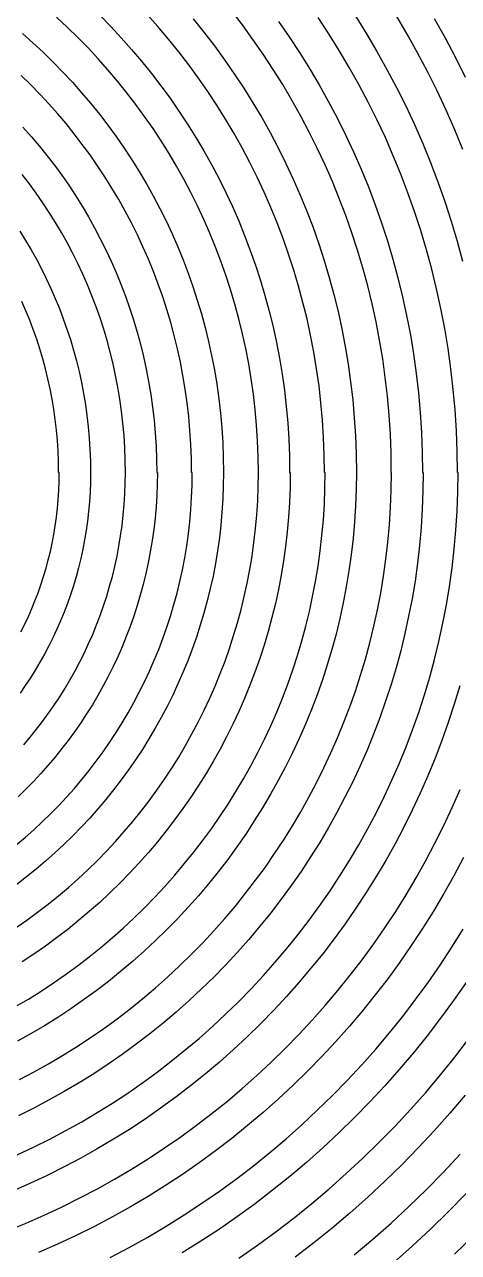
# Model space of a CAD drawing. Extents: x 0 to 82.9, y 0 to 81.
# Drawn here: x 51.45 to 63.88, y 18.15 to 53.34 of the extents above; entities that cross this region are included whole.
import ezdxf

# ---------------------------------------------------------------- set-up
doc = ezdxf.new("R2010")
doc.units = 0
doc.layers.get('0').update_dxf_attribs({"linetype": 'CONTINUOUS'})

msp = doc.modelspace()

# ---------------------------------------------------------------- linework, layer by layer
at = {"color": 0}
for p, q in [((52.6701, 53.2694), (52.36, 53.5573)), ((53.6056, 53.6056), (53.9171, 53.2874)), ((55.2718, 53.2818), (54.9603, 53.6332)), ((56.279, 53.5051), (56.5877, 53.122)), ((57.6887, 53.3301), (57.3747, 53.7393)), ((60.168, 53.0765), (59.8579, 53.5464)), ((60.9367, 53.57), (61.2468, 53.0737)), ((62.4127, 53.0669), (62.1026, 53.5919)), ((63.1885, 53.5107), (63.4986, 52.9594)), ((52.9731, 52.9731), (52.6701, 53.2694)), ((53.9171, 53.2874), (54.2202, 52.9608)), ((55.5748, 52.9237), (55.2718, 53.2818)), ((57.9935, 52.9124), (57.6887, 53.3301)), ((58.7223, 53.4307), (59.0296, 52.9883)), ((51.3884, 53.0835), (51.6876, 52.8175)), ((51.6876, 52.8175), (51.9811, 52.5459)), ((53.2694, 52.6701), (52.9731, 52.9731)), ((54.2202, 52.9608), (54.5151, 52.6288)), ((55.8684, 52.5582), (55.5748, 52.9237)), ((56.5877, 53.122), (56.8882, 52.7322)), ((58.2884, 52.488), (57.9935, 52.9124)), ((59.0296, 52.9883), (59.3259, 52.5378)), ((60.4654, 52.5999), (60.168, 53.0765)), ((61.2468, 53.0737), (61.546, 52.5695)), ((62.7119, 52.5336), (62.4127, 53.0669)), ((63.4986, 52.9594), (63.7949, 52.3984)), ((51.9811, 52.5459), (52.2661, 52.2661)), ((53.5573, 52.36), (53.2694, 52.6701)), ((54.5151, 52.6288), (54.8033, 52.2884)), ((56.1552, 52.185), (55.8684, 52.5582)), ((56.8882, 52.7322), (57.1775, 52.3339)), ((58.572, 52.0566), (58.2884, 52.488)), ((59.3259, 52.5378), (59.6113, 52.0816)), ((60.7536, 52.1148), (60.4654, 52.5999)), ((61.546, 52.5695), (61.8324, 52.0566)), ((62.9969, 51.992), (62.7119, 52.5336)), ((52.2661, 52.2661), (52.5459, 51.9811)), ((53.8385, 52.0428), (53.5573, 52.36)), ((54.8033, 52.2884), (55.0831, 51.9409)), ((56.4321, 51.8061), (56.1552, 52.185)), ((57.1775, 52.3339), (57.4587, 51.9299)), ((61.0291, 51.6213), (60.7536, 52.1148)), ((63.7949, 52.3984), (64.0775, 51.8322)), ((51.6199, 51.6199), (51.35, 51.8844)), ((52.5459, 51.9811), (52.8189, 51.6876)), ((54.1129, 51.719), (53.8385, 52.0428)), ((55.0831, 51.9409), (55.3544, 51.5881)), ((56.7009, 51.4188), (56.4321, 51.8061)), ((57.4587, 51.9299), (57.7303, 51.5179)), ((58.8465, 51.6184), (58.572, 52.0566)), ((59.6113, 52.0816), (59.8868, 51.617)), ((61.8324, 52.0566), (62.1069, 51.5373)), ((63.27, 51.4435), (62.9969, 51.992)), ((51.8844, 51.35), (51.6199, 51.6199)), ((52.8189, 51.6876), (53.0835, 51.3884)), ((53.0835, 51.3884), (53.3411, 51.084)), ((54.3789, 51.3884), (54.1129, 51.719)), ((54.6379, 51.0522), (54.3789, 51.3884)), ((55.3544, 51.5881), (55.6175, 51.2272)), ((56.9599, 51.0261), (56.7009, 51.4188)), ((57.7303, 51.5179), (57.9921, 51.0992)), ((59.1111, 51.1722), (58.8465, 51.6184)), ((59.8868, 51.617), (60.15, 51.1457)), ((61.2923, 51.121), (61.0291, 51.6213)), ((62.1069, 51.5373), (62.3686, 51.011)), ((63.5303, 50.8882), (63.27, 51.4435)), ((52.1423, 51.0727), (51.8844, 51.35)), ((52.3931, 50.7919), (52.1423, 51.0727)), ((53.3411, 51.084), (53.5933, 50.7725)), ((54.8873, 50.709), (54.6379, 51.0522)), ((55.6175, 51.2272), (55.8726, 50.8607)), ((57.9921, 51.0992), (58.2429, 50.6748)), ((59.363, 50.7189), (59.1111, 51.1722)), ((60.15, 51.1457), (60.4023, 50.6663)), ((61.5446, 50.6155), (61.2923, 51.121)), ((52.6369, 50.5023), (52.3931, 50.7919)), ((53.5933, 50.7725), (53.8357, 50.4543)), ((55.1296, 50.3604), (54.8873, 50.709)), ((55.8726, 50.8607), (56.1178, 50.4871)), ((57.2093, 50.6264), (56.9599, 51.0261)), ((59.6057, 50.2599), (59.363, 50.7189)), ((62.3686, 51.011), (62.6181, 50.4762)), ((63.7769, 50.3245), (63.5303, 50.8882)), ((51.4022, 50.4017), (51.6364, 50.1371)), ((52.874, 50.2073), (52.6369, 50.5023)), ((53.8357, 50.4543), (54.0727, 50.1315)), ((55.3642, 50.0048), (55.1296, 50.3604)), ((56.1178, 50.4871), (56.3548, 50.1082)), ((57.4506, 50.2197), (57.2093, 50.6264)), ((58.2429, 50.6748), (58.4839, 50.2433)), ((60.4023, 50.6663), (60.6432, 50.1812)), ((61.7859, 50.1015), (61.5446, 50.6155)), ((62.6181, 50.4762), (62.8565, 49.936)), ((51.6364, 50.1371), (51.8654, 49.8669)), ((53.104, 49.9071), (52.874, 50.2073)), ((54.0727, 50.1315), (54.3017, 49.8023)), ((55.5886, 49.6439), (55.3642, 50.0048)), ((56.3548, 50.1082), (56.5838, 49.7223)), ((57.6806, 49.808), (57.4506, 50.2197)), ((58.4839, 50.2433), (58.7156, 49.8052)), ((59.8371, 49.7939), (59.6057, 50.2599)), ((60.6432, 50.1812), (60.8736, 49.6895)), ((62.013, 49.5804), (61.7859, 50.1015)), ((64.0098, 49.7554), (63.7769, 50.3245)), ((51.8654, 49.8669), (52.0869, 49.5914)), ((53.3273, 49.6023), (53.104, 49.9071)), ((54.3017, 49.8023), (54.5222, 49.4661)), ((55.8063, 49.2774), (55.5886, 49.6439)), ((56.5838, 49.7223), (56.8015, 49.331)), ((57.9025, 49.3889), (57.6806, 49.808)), ((58.7156, 49.8052), (58.9372, 49.3614)), ((60.059, 49.3226), (59.8371, 49.7939)), ((60.8736, 49.6895), (61.0926, 49.1917)), ((62.8565, 49.936), (63.0798, 49.3889)), ((52.0869, 49.5914), (52.3035, 49.3102)), ((52.3035, 49.3102), (52.5127, 49.0238)), ((53.5436, 49.2912), (53.3273, 49.6023)), ((53.7517, 48.974), (53.5436, 49.2912)), ((54.5222, 49.4661), (54.7342, 49.1257)), ((56.0144, 48.9052), (55.8063, 49.2774)), ((56.8015, 49.331), (57.0107, 48.9342)), ((58.1131, 48.9645), (57.9025, 49.3889)), ((58.9372, 49.3614), (59.1467, 48.9109)), ((60.2686, 48.8446), (60.059, 49.3226)), ((62.2293, 49.0541), (62.013, 49.5804)), ((63.0798, 49.3889), (63.2905, 48.835)), ((51.5867, 48.7758), (51.3842, 49.0389)), ((52.5127, 49.0238), (52.7142, 48.7331)), ((53.9531, 48.653), (53.7517, 48.974)), ((54.7342, 49.1257), (54.9395, 48.7796)), ((57.0107, 48.9342), (57.2121, 48.5316)), ((58.3145, 48.5345), (58.1131, 48.9645)), ((61.0926, 49.1917), (61.2994, 48.6876)), ((62.4321, 48.5207), (62.2293, 49.0541)), ((51.7825, 48.5069), (51.5867, 48.7758)), ((52.7142, 48.7331), (52.9096, 48.4367)), ((54.1472, 48.3249), (53.9531, 48.653)), ((54.9395, 48.7796), (55.1353, 48.4283)), ((56.2144, 48.5278), (56.0144, 48.9052)), ((59.1467, 48.9109), (59.3467, 48.4547)), ((60.4654, 48.3595), (60.2686, 48.8446)), ((61.2994, 48.6876), (61.4934, 48.1774)), ((63.2905, 48.835), (63.4891, 48.2741)), ((51.9726, 48.2328), (51.7825, 48.5069)), ((52.1561, 47.9545), (51.9726, 48.2328)), ((52.9096, 48.4367), (53.0987, 48.1348)), ((54.3334, 47.9929), (54.1472, 48.3249)), ((55.1353, 48.4283), (55.324, 48.073)), ((56.406, 48.1446), (56.2144, 48.5278)), ((57.2121, 48.5316), (57.4022, 48.1238)), ((58.5047, 48.0991), (58.3145, 48.5345)), ((59.3467, 48.4547), (59.5355, 47.9929)), ((60.6531, 47.8702), (60.4654, 48.3595)), ((62.6223, 47.982), (62.4321, 48.5207)), ((63.4891, 48.2741), (63.6722, 47.7075)), ((52.3339, 47.6705), (52.1561, 47.9545)), ((53.0987, 48.1348), (53.279, 47.8289)), ((54.5112, 47.6567), (54.3334, 47.9929)), ((55.324, 48.073), (55.5046, 47.7118)), ((56.5863, 47.7559), (56.406, 48.1446)), ((57.4022, 48.1238), (57.5839, 47.7104)), ((58.6853, 47.6582), (58.5047, 48.0991)), ((59.5355, 47.9929), (59.7133, 47.5259)), ((60.8281, 47.3742), (60.6531, 47.8702)), ((61.4934, 48.1774), (61.6754, 47.661)), ((62.8001, 47.4363), (62.6223, 47.982)), ((52.5032, 47.3837), (52.3339, 47.6705)), ((53.279, 47.8289), (53.4529, 47.5174)), ((53.4529, 47.5174), (53.6194, 47.202)), ((54.6806, 47.3149), (54.5112, 47.6567)), ((55.5046, 47.7118), (55.6754, 47.3452)), ((56.7588, 47.3632), (56.5863, 47.7559)), ((57.5839, 47.7104), (57.755, 47.293)), ((58.8546, 47.213), (58.6853, 47.6582)), ((59.7133, 47.5259), (59.8798, 47.0546)), ((61.6754, 47.661), (61.8451, 47.1399)), ((63.6722, 47.7075), (63.8433, 47.1357)), ((51.314, 47.4155), (51.478, 47.1537)), ((52.6673, 47.0916), (52.5032, 47.3837)), ((53.6194, 47.202), (53.7792, 46.8824)), ((54.8418, 46.9692), (54.6806, 47.3149)), ((55.6754, 47.3452), (55.838, 46.9731)), ((56.9225, 46.965), (56.7588, 47.3632)), ((57.755, 47.293), (57.9162, 46.8683)), ((59.0144, 46.761), (58.8546, 47.213)), ((60.9907, 46.8739), (60.8281, 47.3742)), ((62.9638, 46.8849), (62.8001, 47.4363)), ((51.478, 47.1537), (51.6364, 46.8863)), ((51.6364, 46.8863), (51.7881, 46.615)), ((52.8228, 46.7953), (52.6673, 47.0916)), ((53.7792, 46.8824), (53.9309, 46.5586)), ((54.9963, 46.6178), (54.8418, 46.9692)), ((55.838, 46.9731), (55.9911, 46.5984)), ((57.0756, 46.561), (56.9225, 46.965)), ((57.9162, 46.8683), (58.0679, 46.4414)), ((59.8798, 47.0546), (60.0357, 46.5762)), ((61.142, 46.367), (60.9907, 46.8739)), ((61.8451, 47.1399), (62.0021, 46.6122)), ((63.1141, 46.3296), (62.9638, 46.8849)), ((63.8433, 47.1357), (64.0002, 46.5571)), ((51.7881, 46.615), (51.9328, 46.3405)), ((52.9731, 46.4951), (52.8228, 46.7953)), ((53.1149, 46.1906), (52.9731, 46.4951)), ((53.9309, 46.5586), (54.0741, 46.2305)), ((55.1409, 46.2636), (54.9963, 46.6178)), ((55.9911, 46.5984), (56.1358, 46.2181)), ((57.2188, 46.1546), (57.0756, 46.561)), ((59.1633, 46.3049), (59.0144, 46.761)), ((60.0357, 46.5762), (60.1804, 46.0939)), ((62.0021, 46.6122), (62.1467, 46.0788)), ((51.9328, 46.3405), (52.0718, 46.0622)), ((53.25, 45.8819), (53.1149, 46.1906)), ((54.0741, 46.2305), (54.2107, 45.8971)), ((55.2771, 45.9038), (55.1409, 46.2636)), ((56.1358, 46.2181), (56.2723, 45.8336)), ((57.3525, 45.7426), (57.2188, 46.1546)), ((58.0679, 46.4414), (58.2083, 46.0086)), ((59.3012, 45.8445), (59.1633, 46.3049)), ((61.28, 45.8555), (61.142, 46.367)), ((63.252, 45.7673), (63.1141, 46.3296)), ((52.0718, 46.0622), (52.2041, 45.78)), ((52.2041, 45.78), (52.3296, 45.4932)), ((53.3785, 45.569), (53.25, 45.8819)), ((54.2107, 45.8971), (54.3387, 45.5605)), ((55.4069, 45.5415), (55.2771, 45.9038)), ((56.2723, 45.8336), (56.3989, 45.4448)), ((58.2083, 46.0086), (58.3378, 45.5704)), ((59.4265, 45.3789), (59.3012, 45.8445)), ((60.1804, 46.0939), (60.3127, 45.6061)), ((61.4066, 45.3401), (61.28, 45.8555)), ((62.1467, 46.0788), (62.2776, 45.5415)), ((63.3758, 45.1997), (63.252, 45.7673)), ((51.4862, 45.1376), (51.3704, 45.4021)), ((52.3296, 45.4932), (52.4482, 45.2039)), ((53.498, 45.2533), (53.3785, 45.569)), ((54.3387, 45.5605), (54.4587, 45.2205)), ((55.5255, 45.1735), (55.4069, 45.5415)), ((56.3989, 45.4448), (56.5161, 45.0522)), ((57.4781, 45.3249), (57.3525, 45.7426)), ((58.3378, 45.5704), (58.4592, 45.128)), ((60.3127, 45.6061), (60.4326, 45.1143)), ((62.2776, 45.5415), (62.3962, 44.9986)), ((51.5966, 44.8677), (51.4862, 45.1376)), ((52.4482, 45.2039), (52.5597, 44.9104)), ((53.6113, 44.9337), (53.498, 45.2533)), ((54.4587, 45.2205), (54.5705, 44.8772)), ((55.6369, 44.8014), (55.5255, 45.1735)), ((56.5161, 45.0522), (56.6237, 44.6553)), ((57.5924, 44.9047), (57.4781, 45.3249)), ((58.4592, 45.128), (58.5682, 44.6814)), ((59.5422, 44.909), (59.4265, 45.3789)), ((60.4326, 45.1143), (60.5398, 44.6183)), ((61.5199, 44.8194), (61.4066, 45.3401)), ((63.4862, 44.6278), (63.3758, 45.1997)), ((51.6999, 44.5961), (51.5966, 44.8677)), ((52.5597, 44.9104), (52.6644, 44.614)), ((53.7161, 44.6098), (53.6113, 44.9337)), ((54.5705, 44.8772), (54.6749, 44.5287)), ((55.7375, 44.4281), (55.6369, 44.8014)), ((57.6957, 44.4803), (57.5924, 44.9047)), ((59.6456, 44.4334), (59.5422, 44.909)), ((61.6218, 44.293), (61.5199, 44.8194)), ((62.3962, 44.9986), (62.5023, 44.4514)), ((51.7977, 44.3205), (51.6999, 44.5961)), ((52.6644, 44.614), (52.7621, 44.3135)), ((53.8138, 44.2831), (53.7161, 44.6098)), ((54.6749, 44.5287), (54.7702, 44.1784)), ((55.8313, 44.0489), (55.7375, 44.4281)), ((56.6237, 44.6553), (56.7214, 44.2556)), ((57.7892, 44.0517), (57.6957, 44.4803)), ((58.5682, 44.6814), (58.6659, 44.2323)), ((59.738, 43.9554), (59.6456, 44.4334)), ((60.5398, 44.6183), (60.6379, 44.1166)), ((62.5023, 44.4514), (62.5934, 43.899)), ((63.5811, 44.0517), (63.4862, 44.6278)), ((51.8887, 44.0422), (51.7977, 44.3205)), ((51.9712, 43.761), (51.8887, 44.0422)), ((52.7621, 44.3135), (52.8518, 44.0104)), ((52.8518, 44.0104), (52.9347, 43.7046)), ((53.9034, 43.954), (53.8138, 44.2831)), ((54.7702, 44.1784), (54.8569, 43.8231)), ((55.9139, 43.6658), (55.8313, 44.0489)), ((56.7214, 44.2556), (56.8096, 43.8506)), ((57.8721, 43.6203), (57.7892, 44.0517)), ((58.6659, 44.2323), (58.7527, 43.7776)), ((60.6379, 44.1166), (60.7205, 43.6107)), ((61.71, 43.7638), (61.6218, 44.293)), ((63.664, 43.4703), (63.5811, 44.0517)), ((52.0485, 43.477), (51.9712, 43.761)), ((52.9347, 43.7046), (53.0105, 43.3959)), ((53.9845, 43.6203), (53.9034, 43.954)), ((54.8569, 43.8231), (54.9342, 43.4661)), ((55.9883, 43.2816), (55.9139, 43.6658)), ((56.8096, 43.8506), (56.8882, 43.4428)), ((58.7527, 43.7776), (58.8299, 43.3201)), ((59.8177, 43.4717), (59.738, 43.9554)), ((61.7844, 43.229), (61.71, 43.7638)), ((62.5934, 43.899), (62.6717, 43.3419)), ((52.1187, 43.1906), (52.0485, 43.477)), ((53.0105, 43.3959), (53.0779, 43.0844)), ((54.0575, 43.2855), (53.9845, 43.6203)), ((54.9342, 43.4661), (55.0044, 43.1052)), ((56.8882, 43.4428), (56.9556, 43.0318)), ((57.9452, 43.1835), (57.8721, 43.6203)), ((58.8299, 43.3201), (58.8931, 42.8583)), ((59.8854, 42.9853), (59.8177, 43.4717)), ((60.7205, 43.6107), (60.7921, 43.1024)), ((62.6717, 43.3419), (62.7366, 42.7824)), ((63.73, 42.8844), (63.664, 43.4703)), ((52.1822, 42.8995), (52.1187, 43.1906)), ((53.0779, 43.0844), (53.1386, 42.7687)), ((54.1239, 42.9465), (54.0575, 43.2855)), ((54.1803, 42.605), (54.1239, 42.9465)), ((55.0044, 43.1052), (55.0651, 42.7411)), ((56.0532, 42.8928), (55.9883, 43.2816)), ((56.9556, 43.0318), (57.0135, 42.6173)), ((58.0058, 42.744), (57.9452, 43.1835)), ((59.9419, 42.4946), (59.8854, 42.9853)), ((60.7921, 43.1024), (60.8513, 42.5884)), ((61.8462, 42.6903), (61.7844, 43.229)), ((52.2386, 42.6074), (52.1822, 42.8995)), ((52.2884, 42.3125), (52.2386, 42.6074)), ((53.1386, 42.7687), (53.1908, 42.4533)), ((54.2286, 42.2603), (54.1803, 42.605)), ((55.0651, 42.7411), (55.1159, 42.3732)), ((56.1082, 42.5016), (56.0532, 42.8928)), ((57.0135, 42.6173), (57.0618, 42.1996)), ((58.0566, 42.3016), (58.0058, 42.744)), ((58.8931, 42.8583), (58.947, 42.3926)), ((60.8513, 42.5884), (60.8969, 42.0716)), ((61.8945, 42.1488), (61.8462, 42.6903)), ((62.7366, 42.7824), (62.7863, 42.2176)), ((63.784, 42.2935), (63.73, 42.8844)), ((52.3296, 42.0165), (52.2884, 42.3125)), ((53.1908, 42.4533), (53.2363, 42.1337)), ((54.2685, 41.9132), (54.2286, 42.2603)), ((55.1159, 42.3732), (55.1586, 42.0038)), ((56.1538, 42.1058), (56.1082, 42.5016)), ((58.0969, 41.8553), (58.0566, 42.3016)), ((58.947, 42.3926), (58.9897, 41.9241)), ((59.986, 42.0014), (59.9419, 42.4946)), ((63.821, 41.6994), (63.784, 42.2935)), ((52.3642, 41.7174), (52.3296, 42.0165)), ((53.2363, 42.1337), (53.2737, 41.8112)), ((54.2988, 41.5629), (54.2685, 41.9132)), ((55.1586, 42.0038), (55.1917, 41.632)), ((56.188, 41.7089), (56.1538, 42.1058)), ((57.0618, 42.1996), (57.0988, 41.7795)), ((58.9897, 41.9241), (59.0187, 41.4528)), ((60.0177, 41.5036), (59.986, 42.0014)), ((60.8969, 42.0716), (60.9314, 41.5505)), ((61.9291, 41.6031), (61.8945, 42.1488)), ((62.7863, 42.2176), (62.822, 41.6486)), ((52.3903, 41.4154), (52.3642, 41.7174)), ((53.2737, 41.8112), (53.3026, 41.486)), ((54.3207, 41.2101), (54.2988, 41.5629)), ((55.1917, 41.632), (55.2154, 41.257)), ((56.2144, 41.3082), (56.188, 41.7089)), ((57.0988, 41.7795), (57.1267, 41.3551)), ((58.1258, 41.4059), (58.0969, 41.8553)), ((60.9314, 41.5505), (60.9505, 41.027)), ((61.9495, 41.0531), (61.9291, 41.6031)), ((62.822, 41.6486), (62.8442, 41.0753)), ((63.8447, 41.1014), (63.821, 41.6994)), ((52.4094, 41.1124), (52.3903, 41.4154)), ((53.3026, 41.486), (53.3231, 41.1593)), ((54.3348, 40.8559), (54.3207, 41.2101)), ((55.2154, 41.257), (55.2305, 40.8795)), ((56.2296, 40.9056), (56.2144, 41.3082)), ((57.1267, 41.3551), (57.1429, 40.9293)), ((58.142, 40.9554), (58.1258, 41.4059)), ((59.0187, 41.4528), (59.0367, 40.9773)), ((60.0371, 41.0034), (60.0177, 41.5036)), ((52.4221, 40.8079), (52.4094, 41.1124)), ((53.3231, 41.1593), (53.3358, 40.8312)), ((53.3358, 40.8312), (53.3396, 40.5007)), ((54.3387, 40.5007), (54.3348, 40.8559)), ((55.2305, 40.8795), (55.2344, 40.5007)), ((56.2335, 40.5007), (56.2296, 40.9056)), ((57.1429, 40.9293), (57.1486, 40.5007)), ((58.1477, 40.5007), (58.142, 40.9554)), ((59.0367, 40.9773), (59.0434, 40.5007)), ((60.0424, 40.5007), (60.0371, 41.0034)), ((60.9505, 41.027), (60.9575, 40.5007)), ((61.9566, 40.5007), (61.9495, 41.0531)), ((62.8442, 41.0753), (62.8509, 40.5007)), ((63.8514, 40.5007), (63.8447, 41.1014)), ((52.4245, 40.5007), (52.4221, 40.8079)), ((52.4454, 40.5007), (52.4245, 40.5007)), ((52.4411, 40.2414), (52.4454, 40.5007)), ((53.3396, 40.5007), (53.3358, 40.2181)), ((54.3359, 40.1934), (54.3401, 40.5007)), ((54.3401, 40.5007), (54.3387, 40.5007)), ((55.2344, 40.5007), (55.2538, 40.5007)), ((55.2538, 40.5007), (55.2496, 40.1683)), ((56.2543, 40.5007), (56.2335, 40.5007)), ((56.2487, 40.1422), (56.2543, 40.5007)), ((57.1486, 40.5007), (57.1429, 40.1204)), ((57.1486, 40.5007), (57.1486, 40.5007)), ((57.1486, 40.5007), (57.1486, 40.5007)), ((57.1486, 40.5007), (57.1486, 40.5007)), ((57.1486, 40.5007), (57.1486, 40.5007)), ((57.1486, 40.5007), (57.1486, 40.5007)), ((57.1486, 40.5007), (57.1486, 40.5007)), ((57.1486, 40.5007), (57.1486, 40.5007)), ((57.1486, 40.5007), (57.1486, 40.5007)), ((57.1486, 40.5007), (57.1486, 40.5007)), ((57.1486, 40.5007), (57.1486, 40.5007)), ((57.1486, 40.5007), (57.1486, 40.5007)), ((57.1486, 40.5007), (57.1486, 40.5007)), ((57.1486, 40.5007), (57.1486, 40.5007)), ((57.1486, 40.5007), (57.1486, 40.5007)), ((57.1486, 40.5007), (57.1486, 40.5007)), ((57.1486, 40.5007), (57.1486, 40.5007)), ((57.1486, 40.5007), (57.1486, 40.5007)), ((57.1486, 40.5007), (57.1486, 40.5007)), ((57.1486, 40.5007), (57.1486, 40.5007)), ((57.1486, 40.5007), (57.1486, 40.5007)), ((57.1486, 40.5007), (57.1486, 40.5007)), ((57.1486, 40.5007), (57.1486, 40.5007)), ((57.1486, 40.5007), (57.1486, 40.5007)), ((57.1486, 40.5007), (57.1486, 40.5007)), ((57.1486, 40.5007), (57.1486, 40.5007)), ((57.1486, 40.5007), (57.1486, 40.5007)), ((57.1486, 40.5007), (57.1486, 40.5007)), ((57.1486, 40.5007), (57.1486, 40.5007)), ((57.1486, 40.5007), (57.1486, 40.5007)), ((57.1486, 40.5007), (57.1486, 40.5007)), ((57.1486, 40.5007), (57.1486, 40.5007)), ((57.1486, 40.5007), (57.1486, 40.5007)), ((57.1486, 40.5007), (57.1486, 40.5007)), ((57.1486, 40.5007), (57.1486, 40.5007)), ((57.1486, 40.5007), (57.1486, 40.5007)), ((57.1486, 40.5007), (57.1486, 40.5007)), ((57.1486, 40.5007), (57.1486, 40.5007)), ((57.1486, 40.5007), (57.1486, 40.5007)), ((57.1486, 40.5007), (57.1486, 40.5007)), ((57.1486, 40.5007), (57.1486, 40.5007)), ((57.1486, 40.5007), (57.1486, 40.5007)), ((57.1486, 40.5007), (57.1486, 40.5007)), ((57.1486, 40.5007), (57.1486, 40.5007)), ((57.1486, 40.5007), (57.1486, 40.5007)), ((57.1486, 40.5007), (57.1486, 40.5007)), ((57.1486, 40.5007), (57.1486, 40.5007)), ((57.1486, 40.5007), (57.1486, 40.5007)), ((57.1486, 40.5007), (57.1486, 40.5007)), ((57.1486, 40.5007), (57.1486, 40.5007)), ((57.1486, 40.5007), (57.1486, 40.5007)), ((57.1486, 40.5007), (57.1486, 40.5007)), ((57.1486, 40.5007), (57.1486, 40.5007)), ((57.1486, 40.5007), (57.1486, 40.5007)), ((57.1486, 40.5007), (57.1486, 40.5007)), ((57.1486, 40.5007), (57.1486, 40.5007)), ((57.1486, 40.5007), (57.1486, 40.5007)), ((57.1486, 40.5007), (57.1486, 40.5007)), ((57.1486, 40.5007), (57.1486, 40.5007)), ((57.1486, 40.5007), (57.1486, 40.5007)), ((57.1486, 40.5007), (57.1486, 40.5007)), ((57.1486, 40.5007), (57.1486, 40.5007)), ((57.1486, 40.5007), (57.1486, 40.5007)), ((57.1486, 40.5007), (57.1486, 40.5007)), ((57.1486, 40.5007), (57.1486, 40.5007)), ((58.1434, 40.0939), (58.1491, 40.5007)), ((58.1491, 40.5007), (58.1477, 40.5007)), ((58.1477, 40.5007), (58.1477, 40.5007)), ((58.1477, 40.5007), (58.1477, 40.5007)), ((58.1477, 40.5007), (58.1477, 40.5007)), ((58.1477, 40.5007), (58.1477, 40.5007)), ((58.1477, 40.5007), (58.1477, 40.5007)), ((58.1477, 40.5007), (58.1477, 40.5007)), ((58.1477, 40.5007), (58.1477, 40.5007)), ((58.1477, 40.5007), (58.1477, 40.5007)), ((58.1477, 40.5007), (58.1477, 40.5007)), ((58.1477, 40.5007), (58.1477, 40.5007)), ((58.1477, 40.5007), (58.1477, 40.5007)), ((58.1477, 40.5007), (58.1477, 40.5007)), ((58.1477, 40.5007), (58.1477, 40.5007)), ((58.1477, 40.5007), (58.1477, 40.5007)), ((58.1477, 40.5007), (58.1477, 40.5007)), ((58.1477, 40.5007), (58.1477, 40.5007)), ((58.1477, 40.5007), (58.1477, 40.5007)), ((58.1477, 40.5007), (58.1477, 40.5007)), ((58.1477, 40.5007), (58.1477, 40.5007)), ((58.1477, 40.5007), (58.1477, 40.5007)), ((58.1477, 40.5007), (58.1477, 40.5007)), ((58.1477, 40.5007), (58.1477, 40.5007)), ((58.1477, 40.5007), (58.1477, 40.5007)), ((58.1477, 40.5007), (58.1477, 40.5007)), ((58.1477, 40.5007), (58.1477, 40.5007)), ((58.1477, 40.5007), (58.1477, 40.5007)), ((58.1477, 40.5007), (58.1477, 40.5007)), ((58.1477, 40.5007), (58.1477, 40.5007)), ((58.1477, 40.5007), (58.1477, 40.5007)), ((58.1477, 40.5007), (58.1477, 40.5007)), ((58.1477, 40.5007), (58.1477, 40.5007)), ((59.0434, 40.5007), (59.0628, 40.5007)), ((59.0628, 40.5007), (59.0571, 40.0706)), ((60.0632, 40.5007), (60.0424, 40.5007)), ((60.0562, 40.0459), (60.0632, 40.5007)), ((60.9575, 40.5007), (60.9505, 40.0223)), ((61.951, 39.9962), (61.958, 40.5007)), ((61.958, 40.5007), (61.9566, 40.5007)), ((61.9566, 40.5007), (61.9566, 40.5007)), ((61.9566, 40.5007), (61.9566, 40.5007)), ((61.9566, 40.5007), (61.9566, 40.5007)), ((61.9566, 40.5007), (61.9566, 40.5007)), ((61.9566, 40.5007), (61.9566, 40.5007)), ((61.9566, 40.5007), (61.9566, 40.5007)), ((61.9566, 40.5007), (61.9566, 40.5007)), ((61.9566, 40.5007), (61.9566, 40.5007)), ((61.9566, 40.5007), (61.9566, 40.5007)), ((61.9566, 40.5007), (61.9566, 40.5007)), ((61.9566, 40.5007), (61.9566, 40.5007)), ((61.9566, 40.5007), (61.9566, 40.5007)), ((61.9566, 40.5007), (61.9566, 40.5007)), ((61.9566, 40.5007), (61.9566, 40.5007)), ((61.9566, 40.5007), (61.9566, 40.5007)), ((61.9566, 40.5007), (61.9566, 40.5007)), ((61.9566, 40.5007), (61.9566, 40.5007)), ((61.9566, 40.5007), (61.9566, 40.5007)), ((61.9566, 40.5007), (61.9566, 40.5007)), ((61.9566, 40.5007), (61.9566, 40.5007)), ((61.9566, 40.5007), (61.9566, 40.5007)), ((61.9566, 40.5007), (61.9566, 40.5007)), ((61.9566, 40.5007), (61.9566, 40.5007)), ((61.9566, 40.5007), (61.9566, 40.5007)), ((61.9566, 40.5007), (61.9566, 40.5007)), ((61.9566, 40.5007), (61.9566, 40.5007)), ((61.9566, 40.5007), (61.9566, 40.5007)), ((61.9566, 40.5007), (61.9566, 40.5007)), ((61.9566, 40.5007), (61.9566, 40.5007)), ((61.9566, 40.5007), (61.9566, 40.5007)), ((61.9566, 40.5007), (61.9566, 40.5007)), ((61.9566, 40.5007), (61.9566, 40.5007)), ((61.9566, 40.5007), (61.9566, 40.5007)), ((61.9566, 40.5007), (61.9566, 40.5007)), ((61.9566, 40.5007), (61.9566, 40.5007)), ((61.9566, 40.5007), (61.9566, 40.5007)), ((61.9566, 40.5007), (61.9566, 40.5007)), ((61.9566, 40.5007), (61.9566, 40.5007)), ((61.9566, 40.5007), (61.9566, 40.5007)), ((61.9566, 40.5007), (61.9566, 40.5007)), ((61.9566, 40.5007), (61.9566, 40.5007)), ((61.9566, 40.5007), (61.9566, 40.5007)), ((61.9566, 40.5007), (61.9566, 40.5007)), ((61.9566, 40.5007), (61.9566, 40.5007)), ((61.9566, 40.5007), (61.9566, 40.5007)), ((61.9566, 40.5007), (61.9566, 40.5007)), ((61.9566, 40.5007), (61.9566, 40.5007)), ((61.9566, 40.5007), (61.9566, 40.5007)), ((61.9566, 40.5007), (61.9566, 40.5007)), ((61.9566, 40.5007), (61.9566, 40.5007)), ((61.9566, 40.5007), (61.9566, 40.5007)), ((61.9566, 40.5007), (61.9566, 40.5007)), ((61.9566, 40.5007), (61.9566, 40.5007)), ((61.9566, 40.5007), (61.9566, 40.5007)), ((61.9566, 40.5007), (61.9566, 40.5007)), ((61.9566, 40.5007), (61.9566, 40.5007)), ((61.9566, 40.5007), (61.9566, 40.5007)), ((61.9566, 40.5007), (61.9566, 40.5007)), ((61.9566, 40.5007), (61.9566, 40.5007)), ((61.9566, 40.5007), (61.9566, 40.5007)), ((61.9566, 40.5007), (61.9566, 40.5007)), ((61.9566, 40.5007), (61.9566, 40.5007)), ((61.9566, 40.5007), (61.9566, 40.5007)), ((62.8509, 40.5007), (62.8717, 40.5007)), ((62.8717, 40.5007), (62.8646, 39.9729)), ((63.8722, 40.5007), (63.8514, 40.5007)), ((63.8637, 39.9464), (63.8722, 40.5007)), ((52.433, 39.9852), (52.4411, 40.2414)), ((53.3358, 40.2181), (53.3259, 39.9383)), ((54.3235, 39.8872), (54.3359, 40.1934)), ((55.2496, 40.1683), (55.2372, 39.8406)), ((56.2363, 39.788), (56.2487, 40.1422)), ((52.4164, 39.7288), (52.433, 39.9852)), ((53.3259, 39.9383), (53.3079, 39.6614)), ((54.3059, 39.5841), (54.3235, 39.8872)), ((55.2372, 39.8406), (55.2168, 39.5139)), ((56.2144, 39.4367), (56.2363, 39.788)), ((57.1429, 40.1204), (57.1292, 39.7425)), ((58.1283, 39.6917), (58.1434, 40.0939)), ((59.0571, 40.0706), (59.0405, 39.6448)), ((60.0396, 39.5923), (60.0562, 40.0459)), ((60.9505, 40.0223), (60.9328, 39.5471)), ((61.9319, 39.4959), (61.951, 39.9962)), ((62.8646, 39.9729), (62.8456, 39.449)), ((63.8433, 39.3968), (63.8637, 39.9464)), ((52.3642, 39.2247), (52.3931, 39.4751)), ((52.3931, 39.4751), (52.4164, 39.7288)), ((53.3079, 39.6614), (53.2832, 39.3845)), ((54.278, 39.2825), (54.3059, 39.5841)), ((55.2168, 39.5139), (55.1879, 39.1887)), ((56.1827, 39.0867), (56.2144, 39.4367)), ((57.1292, 39.7425), (57.1059, 39.3679)), ((58.1021, 39.2906), (58.1283, 39.6917)), ((59.0405, 39.6448), (59.013, 39.2204)), ((60.0107, 39.1446), (60.0396, 39.5923)), ((60.9328, 39.5471), (60.9039, 39.0758)), ((61.9002, 38.9985), (61.9319, 39.4959)), ((62.8456, 39.449), (62.811, 38.9283)), ((52.3296, 38.9749), (52.3642, 39.2247)), ((53.2515, 39.11), (53.2144, 38.8387)), ((53.2832, 39.3845), (53.2515, 39.11)), ((54.2438, 38.9834), (54.278, 39.2825)), ((55.1879, 39.1887), (55.1505, 38.8676)), ((56.1428, 38.7392), (56.1827, 39.0867)), ((57.1059, 39.3679), (57.0727, 38.9957)), ((58.0679, 38.8938), (58.1021, 39.2906)), ((59.013, 39.2204), (58.976, 38.7999)), ((59.9708, 38.698), (60.0107, 39.1446)), ((60.9039, 39.0758), (60.8612, 38.6073)), ((63.8087, 38.8511), (63.8433, 39.3968)), ((52.2414, 38.4803), (52.2884, 38.7269)), ((52.2884, 38.7269), (52.3296, 38.9749)), ((53.2144, 38.8387), (53.1689, 38.5685)), ((54.2025, 38.6856), (54.2438, 38.9834)), ((55.1505, 38.8676), (55.1049, 38.548)), ((56.0945, 38.3949), (56.1428, 38.7392)), ((57.0727, 38.9957), (57.0301, 38.6249)), ((58.0224, 38.4983), (58.0679, 38.8938)), ((58.976, 38.7999), (58.9276, 38.3826)), ((61.8561, 38.505), (61.9002, 38.9985)), ((62.811, 38.9283), (62.7655, 38.4115)), ((63.7604, 38.3096), (63.8087, 38.8511)), ((52.1878, 38.2379), (52.2414, 38.4803)), ((53.1689, 38.5685), (53.1178, 38.3011)), ((54.0978, 38.1), (54.1542, 38.3921)), ((54.1542, 38.3921), (54.2025, 38.6856)), ((55.1049, 38.548), (55.0527, 38.2295)), ((56.038, 38.0531), (56.0945, 38.3949)), ((57.0301, 38.6249), (56.9793, 38.2584)), ((57.967, 38.1071), (58.0224, 38.4983)), ((58.9276, 38.3826), (58.8698, 37.9677)), ((59.9211, 38.2556), (59.9708, 38.698)), ((60.8612, 38.6073), (60.8072, 38.1413)), ((61.7996, 38.0146), (61.8561, 38.505)), ((62.7655, 38.4115), (62.7063, 37.8989)), ((52.13, 37.9952), (52.1878, 38.2379)), ((53.0599, 38.0351), (52.9953, 37.7719)), ((53.1178, 38.3011), (53.0599, 38.0351)), ((54.0343, 37.8107), (54.0978, 38.1)), ((55.0527, 38.2295), (54.9921, 37.9155)), ((55.9717, 37.7141), (56.038, 38.0531)), ((56.9793, 38.2584), (56.9186, 37.8947)), ((57.9025, 37.7183), (57.967, 38.1071)), ((59.8593, 37.816), (59.9211, 38.2556)), ((60.8072, 38.1413), (60.7441, 37.6798)), ((61.7319, 37.5281), (61.7996, 38.0146)), ((63.6983, 37.7705), (63.7604, 38.3096)), ((51.9934, 37.5197), (52.0651, 37.7567)), ((52.0651, 37.7567), (52.13, 37.9952)), ((52.9953, 37.7719), (52.9248, 37.513)), ((53.9641, 37.5225), (54.0343, 37.8107)), ((54.9921, 37.9155), (54.9243, 37.604)), ((55.8987, 37.3779), (55.9717, 37.7141)), ((56.9186, 37.8947), (56.8484, 37.5338)), ((57.8294, 37.3324), (57.9025, 37.7183)), ((58.8698, 37.9677), (58.8024, 37.5571)), ((59.7863, 37.3793), (59.8593, 37.816)), ((60.7441, 37.6798), (60.6668, 37.2223)), ((62.7063, 37.8989), (62.636, 37.3888)), ((63.6242, 37.2375), (63.6983, 37.7705)), ((51.9176, 37.2854), (51.9934, 37.5197)), ((52.9248, 37.513), (52.8479, 37.2551)), ((53.8868, 37.2389), (53.9641, 37.5225)), ((54.9243, 37.604), (54.8488, 37.2953)), ((55.8176, 37.0459), (55.8987, 37.3779)), ((56.8484, 37.5338), (56.7711, 37.1768)), ((57.7455, 36.9506), (57.8294, 37.3324)), ((58.8024, 37.5571), (58.7237, 37.1493)), ((59.7034, 36.9478), (59.7863, 37.3793)), ((61.6521, 37.0459), (61.7319, 37.5281)), ((62.636, 37.3888), (62.5517, 36.8833)), ((51.7483, 36.8254), (51.8365, 37.054)), ((51.8365, 37.054), (51.9176, 37.2854)), ((52.765, 36.999), (52.6754, 36.7467)), ((52.8479, 37.2551), (52.765, 36.999)), ((53.7132, 36.6794), (53.8028, 36.9577)), ((53.8028, 36.9577), (53.8868, 37.2389)), ((54.7659, 36.9895), (54.6749, 36.6861)), ((54.8488, 37.2953), (54.7659, 36.9895)), ((55.728, 36.715), (55.8176, 37.0459)), ((56.7711, 37.1768), (56.6843, 36.8226)), ((58.7237, 37.1493), (58.6355, 36.7439)), ((60.6668, 37.2223), (60.5801, 36.7676)), ((61.5597, 36.5661), (61.6521, 37.0459)), ((63.536, 36.7069), (63.6242, 37.2375)), ((51.6558, 36.5993), (51.7483, 36.8254)), ((52.6754, 36.7467), (52.5805, 36.4973)), ((53.6152, 36.4035), (53.7132, 36.6794)), ((54.6749, 36.6861), (54.5786, 36.3859)), ((55.6299, 36.3883), (55.728, 36.715)), ((56.6843, 36.8226), (56.5891, 36.4712)), ((57.6531, 36.5718), (57.7455, 36.9506)), ((58.6355, 36.7439), (58.5378, 36.3442)), ((59.6099, 36.5196), (59.7034, 36.9478)), ((60.5801, 36.7676), (60.482, 36.3167)), ((62.5517, 36.8833), (62.454, 36.383)), ((63.4351, 36.1816), (63.536, 36.7069)), ((51.4544, 36.1541), (51.5578, 36.3746)), ((51.5578, 36.3746), (51.6558, 36.5993)), ((52.5805, 36.4973), (52.4799, 36.2507)), ((53.5122, 36.1322), (53.6152, 36.4035)), ((54.5786, 36.3859), (54.4738, 36.0895)), ((55.5255, 36.0659), (55.6299, 36.3883)), ((56.5891, 36.4712), (56.4843, 36.1227)), ((57.5511, 36.1968), (57.6531, 36.5718)), ((58.5378, 36.3442), (58.4302, 35.9474)), ((59.5066, 36.0948), (59.6099, 36.5196)), ((60.482, 36.3167), (60.3733, 35.8719)), ((61.4564, 36.0923), (61.5597, 36.5661)), ((62.454, 36.383), (62.3464, 35.8856)), ((51.3472, 35.9364), (51.4544, 36.1541)), ((52.3737, 36.008), (52.2609, 35.7671)), ((52.4799, 36.2507), (52.3737, 36.008)), ((53.4017, 35.862), (53.5122, 36.1322)), ((54.4738, 36.0895), (54.3624, 35.7974)), ((55.4122, 35.7463), (55.5255, 36.0659)), ((56.4843, 36.1227), (56.3728, 35.7794)), ((57.4393, 35.8263), (57.5511, 36.1968)), ((58.4302, 35.9474), (58.3131, 35.5547)), ((59.3919, 35.6732), (59.5066, 36.0948)), ((61.3406, 35.6224), (61.4564, 36.0923)), ((63.3208, 35.6595), (63.4351, 36.1816)), ((52.2609, 35.7671), (52.1423, 35.53)), ((53.1619, 35.3342), (53.2846, 35.596)), ((53.2846, 35.596), (53.4017, 35.862)), ((54.3624, 35.7974), (54.2438, 35.5064)), ((55.2923, 35.4309), (55.4122, 35.7463)), ((56.3728, 35.7794), (56.2529, 35.439)), ((57.3207, 35.4584), (57.4393, 35.8263)), ((58.3131, 35.5547), (58.1865, 35.1662)), ((59.2681, 35.2571), (59.3919, 35.6732)), ((60.3733, 35.8719), (60.252, 35.4295)), ((61.214, 35.1551), (61.3406, 35.6224)), ((62.3464, 35.8856), (62.2268, 35.3935)), ((63.1956, 35.1441), (63.3208, 35.6595)), ((52.0196, 35.2972), (51.8901, 35.0655)), ((52.1423, 35.53), (52.0196, 35.2972)), ((53.0338, 35.0752), (53.1619, 35.3342)), ((54.1182, 35.2213), (53.9859, 34.9374)), ((54.2438, 35.5064), (54.1182, 35.2213)), ((55.1642, 35.1179), (55.2923, 35.4309)), ((56.2529, 35.439), (56.1248, 35.1028)), ((57.1927, 35.0945), (57.3207, 35.4584)), ((59.133, 34.8451), (59.2681, 35.2571)), ((60.252, 35.4295), (60.1225, 34.9911)), ((62.2268, 35.3935), (62.0945, 34.9057)), ((51.8901, 35.0655), (51.7564, 34.8396)), ((52.8987, 34.8203), (53.0338, 35.0752)), ((53.9859, 34.9374), (53.8469, 34.659)), ((55.0291, 34.8093), (55.1642, 35.1179)), ((56.1248, 35.1028), (55.9883, 34.7707)), ((57.0547, 34.7362), (57.1927, 35.0945)), ((58.1865, 35.1662), (58.0499, 34.7817)), ((58.9897, 34.4386), (59.133, 34.8451)), ((60.1225, 34.9911), (59.9817, 34.5598)), ((61.0775, 34.6949), (61.214, 35.1551)), ((62.0945, 34.9057), (61.9495, 34.4234)), ((63.0562, 34.6329), (63.1956, 35.1441)), ((51.6156, 34.6149), (51.471, 34.3958)), ((51.7564, 34.8396), (51.6156, 34.6149)), ((52.6108, 34.3201), (52.7583, 34.5681)), ((52.7583, 34.5681), (52.8987, 34.8203)), ((53.8469, 34.659), (53.7023, 34.3848)), ((54.737, 34.2043), (54.8873, 34.5047)), ((54.8873, 34.5047), (55.0291, 34.8093)), ((55.9883, 34.7707), (55.8451, 34.4413)), ((56.9101, 34.3807), (57.0547, 34.7362)), ((58.0499, 34.7817), (57.9053, 34.4013)), ((59.9817, 34.5598), (59.8304, 34.1313)), ((60.9286, 34.2387), (61.0775, 34.6949)), ((62.9045, 34.1257), (63.0562, 34.6329)), ((51.471, 34.3958), (51.3211, 34.1795)), ((52.4577, 34.0761), (52.6108, 34.3201)), ((53.7023, 34.3848), (53.5506, 34.1133)), ((54.5814, 33.908), (54.737, 34.2043)), ((55.8451, 34.4413), (55.6934, 34.1175)), ((56.7574, 34.0306), (56.9101, 34.3807)), ((57.9053, 34.4013), (57.7522, 34.0251)), ((58.8366, 34.0348), (58.9897, 34.4386)), ((60.7702, 33.7867), (60.9286, 34.2387)), ((61.9495, 34.4234), (61.794, 33.9452)), ((63.9163, 34.3876), (63.7589, 33.8598)), ((52.1367, 33.6007), (52.3007, 33.8364)), ((52.3007, 33.8364), (52.4577, 34.0761)), ((53.3922, 33.846), (53.2282, 33.5842)), ((53.5506, 34.1133), (53.3922, 33.846)), ((54.4174, 33.6159), (54.5814, 33.908)), ((55.5336, 33.7978), (55.3667, 33.4822)), ((55.6934, 34.1175), (55.5336, 33.7978)), ((56.5947, 33.6848), (56.7574, 34.0306)), ((57.7522, 34.0251), (57.5896, 33.6544)), ((58.6726, 33.6366), (58.8366, 34.0348)), ((59.8304, 34.1313), (59.6692, 33.7082)), ((61.794, 33.9452), (61.6271, 33.4725)), ((62.7422, 33.6255), (62.9045, 34.1257)), ((63.7589, 33.8598), (63.5896, 33.3389)), ((51.9673, 33.3692), (52.1367, 33.6007)), ((53.2282, 33.5842), (53.0571, 33.3265)), ((54.2477, 33.3292), (54.4174, 33.6159)), ((55.3667, 33.4822), (55.1931, 33.1707)), ((56.425, 33.343), (56.5947, 33.6848)), ((57.5896, 33.6544), (57.4188, 33.2879)), ((58.5004, 33.2438), (58.6726, 33.6366)), ((59.6692, 33.7082), (59.4981, 33.2893)), ((60.5991, 33.3416), (60.7702, 33.7867)), ((61.6271, 33.4725), (61.4497, 33.0054)), ((62.5669, 33.1294), (62.7422, 33.6255)), ((51.6132, 32.9186), (51.7934, 33.1418)), ((51.7934, 33.1418), (51.9673, 33.3692)), ((53.0571, 33.3265), (52.8821, 33.0715)), ((54.0703, 33.0454), (54.2477, 33.3292)), ((55.1931, 33.1707), (55.0125, 32.8648)), ((56.2462, 33.0068), (56.425, 33.343)), ((57.4188, 33.2879), (57.2382, 32.9268)), ((58.3198, 32.8552), (58.5004, 33.2438)), ((59.4981, 33.2893), (59.3164, 32.8759)), ((60.4188, 32.9007), (60.5991, 33.3416)), ((62.381, 32.6402), (62.5669, 33.1294)), ((63.5896, 33.3389), (63.4062, 32.8221)), ((51.4283, 32.6995), (51.6132, 32.9186)), ((52.7004, 32.8221), (52.5117, 32.5782)), ((52.8821, 33.0715), (52.7004, 32.8221)), ((53.6967, 32.4928), (53.8868, 32.767)), ((53.8868, 32.767), (54.0703, 33.0454)), ((55.0125, 32.8648), (54.8238, 32.5644)), ((56.0613, 32.6733), (56.2462, 33.0068)), ((57.2382, 32.9268), (57.0509, 32.5699)), ((58.1283, 32.4721), (58.3198, 32.8552)), ((59.3164, 32.8759), (59.1263, 32.468)), ((60.2287, 32.4638), (60.4188, 32.9007)), ((61.4497, 33.0054), (61.2606, 32.5451)), ((63.4062, 32.8221), (63.2135, 32.3123)), ((52.5117, 32.5782), (52.3187, 32.3371)), ((53.5009, 32.2241), (53.6967, 32.4928)), ((54.8238, 32.5644), (54.6283, 32.2667)), ((55.8669, 32.3467), (56.0613, 32.6733)), ((57.0509, 32.5699), (56.8537, 32.2199)), ((57.93, 32.0945), (58.1283, 32.4721)), ((59.1263, 32.468), (58.9248, 32.0656)), ((60.0273, 32.0353), (60.2287, 32.4638)), ((61.2606, 32.5451), (61.0609, 32.089)), ((62.1827, 32.1551), (62.381, 32.6402)), ((52.1187, 32.1014), (51.9148, 31.8713)), ((52.3187, 32.3371), (52.1187, 32.1014)), ((53.2984, 31.9609), (53.5009, 32.2241)), ((54.6283, 32.2667), (54.4269, 31.976)), ((55.6659, 32.0256), (55.8669, 32.3467)), ((56.8537, 32.2199), (56.6484, 31.874)), ((57.7204, 31.7224), (57.93, 32.0945)), ((58.9248, 32.0656), (58.7156, 31.6687)), ((59.8166, 31.6108), (60.0273, 32.0353)), ((61.0609, 32.089), (60.8513, 31.6384)), ((61.9732, 31.6784), (62.1827, 32.1551)), ((63.2135, 32.3123), (63.0068, 31.8079)), ((51.9148, 31.8713), (51.7038, 31.6453)), ((52.8754, 31.4482), (53.0888, 31.7018)), ((53.0888, 31.7018), (53.2984, 31.9609)), ((54.2177, 31.6894), (54.0011, 31.4082)), ((54.4269, 31.976), (54.2177, 31.6894)), ((55.2415, 31.3972), (55.4577, 31.7087)), ((55.4577, 31.7087), (55.6659, 32.0256)), ((56.6484, 31.874), (56.4363, 31.5336)), ((57.5042, 31.3559), (57.7204, 31.7224)), ((61.7527, 31.2057), (61.9732, 31.6784)), ((63.0068, 31.8079), (62.7874, 31.3104)), ((51.489, 31.4248), (51.2685, 31.2098)), ((51.7038, 31.6453), (51.489, 31.4248)), ((52.6549, 31.1988), (52.8754, 31.4482)), ((54.0011, 31.4082), (53.7792, 31.1326)), ((55.0196, 31.0913), (55.2415, 31.3972)), ((56.4363, 31.5336), (56.2158, 31.1974)), ((57.2781, 30.9948), (57.5042, 31.3559)), ((58.7156, 31.6687), (58.4962, 31.2773)), ((59.5947, 31.1919), (59.8166, 31.6108)), ((60.8513, 31.6384), (60.6294, 31.1947)), ((63.6997, 30.8997), (63.9286, 31.4193)), ((52.4274, 30.9563), (52.6549, 31.1988)), ((53.7792, 31.1326), (53.552, 30.8626)), ((54.7896, 30.7909), (55.0196, 31.0913)), ((56.2158, 31.1974), (55.9869, 30.8681)), ((57.0438, 30.6393), (57.2781, 30.9948)), ((58.4962, 31.2773), (58.269, 30.8915)), ((59.3644, 30.7799), (59.5947, 31.1919)), ((60.6294, 31.1947), (60.398, 30.7564)), ((61.5213, 30.7399), (61.7527, 31.2057)), ((62.7874, 31.3104), (62.5574, 30.8185)), ((51.9575, 30.4863), (52.1959, 30.7178)), ((52.1959, 30.7178), (52.4274, 30.9563)), ((53.552, 30.8626), (53.3164, 30.598)), ((54.5511, 30.4974), (54.7896, 30.7909)), ((55.9869, 30.8681), (55.7498, 30.5442)), ((56.8029, 30.2907), (57.0438, 30.6393)), ((58.269, 30.8915), (58.0319, 30.5125)), ((59.1249, 30.3734), (59.3644, 30.7799)), ((60.398, 30.7564), (60.1567, 30.3251)), ((61.2771, 30.2796), (61.5213, 30.7399)), ((62.5574, 30.8185), (62.3164, 30.3334)), ((63.4601, 30.3857), (63.6997, 30.8997)), ((51.7151, 30.2589), (51.9575, 30.4863)), ((53.0751, 30.3389), (52.8285, 30.0853)), ((53.3164, 30.598), (53.0751, 30.3389)), ((54.307, 30.208), (54.5511, 30.4974)), ((55.7498, 30.5442), (55.5075, 30.2273)), ((56.552, 29.9475), (56.8029, 30.2907)), ((58.0319, 30.5125), (57.7868, 30.1391)), ((58.874, 29.9737), (59.1249, 30.3734)), ((60.1567, 30.3251), (59.9059, 29.9007)), ((61.0249, 29.8276), (61.2771, 30.2796)), ((62.3164, 30.3334), (62.0642, 29.8552)), ((63.2079, 29.8786), (63.4601, 30.3857)), ((51.212, 29.8249), (51.4657, 30.0385)), ((51.4657, 30.0385), (51.7151, 30.2589)), ((52.8285, 30.0853), (52.5748, 29.8387)), ((53.7986, 29.6499), (54.0561, 29.9255)), ((54.0561, 29.9255), (54.307, 30.208)), ((55.2566, 29.9158), (54.9973, 29.6099)), ((55.5075, 30.2273), (55.2566, 29.9158)), ((56.2928, 29.6113), (56.552, 29.9475)), ((57.7868, 30.1391), (57.5317, 29.7725)), ((58.6147, 29.581), (58.874, 29.9737)), ((52.3159, 29.5975), (52.0513, 29.3619)), ((52.5748, 29.8387), (52.3159, 29.5975)), ((53.5354, 29.3784), (53.7986, 29.6499)), ((54.9973, 29.6099), (54.7317, 29.3109)), ((56.0268, 29.2806), (56.2928, 29.6113)), ((57.5317, 29.7725), (57.2685, 29.4115)), ((58.3477, 29.1937), (58.6147, 29.581)), ((59.9059, 29.9007), (59.6441, 29.4817)), ((60.7603, 29.3812), (61.0249, 29.8276)), ((62.0642, 29.8552), (61.801, 29.3825)), ((62.9433, 29.3784), (63.2079, 29.8786)), ((52.0513, 29.3619), (51.7811, 29.1345)), ((53.2652, 29.1152), (53.5354, 29.3784)), ((54.7317, 29.3109), (54.4601, 29.0187)), ((55.7541, 28.9567), (56.0268, 29.2806)), ((57.2685, 29.4115), (56.9969, 29.0587)), ((59.6441, 29.4817), (59.3729, 29.0697)), ((60.4862, 28.9429), (60.7603, 29.3812)), ((61.801, 29.3825), (61.5251, 28.9181)), ((62.6678, 28.8864), (62.9433, 29.3784)), ((64.0211, 29.4624), (63.7466, 28.9429)), ((51.5056, 28.9112), (51.2244, 28.6963)), ((51.7811, 29.1345), (51.5056, 28.9112)), ((52.9883, 28.8575), (53.2652, 29.1152)), ((54.4601, 29.0187), (54.1803, 28.7321)), ((55.4729, 28.6398), (55.7541, 28.9567)), ((56.9969, 29.0587), (56.7171, 28.7114)), ((58.069, 28.8148), (58.3477, 29.1937)), ((59.3729, 29.0697), (59.0917, 28.6659)), ((60.2022, 28.5116), (60.4862, 28.9429)), ((61.5251, 28.9181), (61.2401, 28.462)), ((62.3796, 28.4), (62.6678, 28.8864)), ((63.7466, 28.9429), (63.4601, 28.4317)), ((52.4178, 28.3628), (52.7057, 28.6067)), ((52.7057, 28.6067), (52.9883, 28.8575)), ((54.1803, 28.7321), (53.8949, 28.4537)), ((55.1836, 28.3297), (55.4729, 28.6398)), ((56.7171, 28.7114), (56.4307, 28.3711)), ((57.7839, 28.4413), (58.069, 28.8148)), ((59.0917, 28.6659), (58.8024, 28.2677)), ((59.9073, 28.0872), (60.2022, 28.5116)), ((52.1229, 28.1258), (52.4178, 28.3628)), ((53.6014, 28.1809), (53.304, 27.9163)), ((53.8949, 28.4537), (53.6014, 28.1809)), ((54.8873, 28.0265), (55.1836, 28.3297)), ((56.4307, 28.3711), (56.1344, 28.039)), ((57.489, 28.0761), (57.7839, 28.4413)), ((58.8024, 28.2677), (58.5018, 27.8777)), ((61.2401, 28.462), (60.9438, 28.0114)), ((62.0818, 27.9232), (62.3796, 28.4)), ((63.4601, 28.4317), (63.1624, 27.926)), ((51.5165, 27.6724), (51.8223, 27.8956)), ((51.8223, 27.8956), (52.1229, 28.1258)), ((53.304, 27.9163), (52.9978, 27.6572)), ((54.5842, 27.7303), (54.8873, 28.0265)), ((56.1344, 28.039), (55.8313, 27.7124)), ((57.186, 27.7179), (57.489, 28.0761)), ((58.5018, 27.8777), (58.1946, 27.4946)), ((59.6029, 27.6696), (59.9073, 28.0872)), ((60.9438, 28.0114), (60.6365, 27.569)), ((61.7721, 27.4533), (62.0818, 27.9232)), ((63.1624, 27.926), (62.8523, 27.4298)), ((51.205, 27.456), (51.5165, 27.6724)), ((52.9978, 27.6572), (52.6867, 27.4064)), ((54.2742, 27.4409), (54.5842, 27.7303)), ((55.8313, 27.7124), (55.5198, 27.394)), ((56.8745, 27.3665), (57.186, 27.7179)), ((58.1946, 27.4946), (57.8764, 27.1198)), ((59.2885, 27.2603), (59.6029, 27.6696)), ((60.6365, 27.569), (60.3194, 27.135)), ((61.4521, 26.9916), (61.7721, 27.4533)), ((52.3681, 27.1625), (52.0457, 26.9269)), ((52.6867, 27.4064), (52.3681, 27.1625)), ((53.6332, 26.8869), (53.957, 27.1598)), ((53.957, 27.1598), (54.2742, 27.4409)), ((55.5198, 27.394), (55.2016, 27.0826)), ((56.5545, 27.0233), (56.8745, 27.3665)), ((57.8764, 27.1198), (57.5511, 26.7518)), ((58.965, 26.8593), (59.2885, 27.2603)), ((60.3194, 27.135), (59.993, 26.7077)), ((62.8523, 27.4298), (62.5299, 26.942)), ((63.6944, 26.8924), (64.0168, 27.4078)), ((52.0457, 26.9269), (51.7165, 26.6981)), ((53.304, 26.6209), (53.6332, 26.8869)), ((54.8749, 26.7794), (54.5426, 26.4831)), ((55.2016, 27.0826), (54.8749, 26.7794)), ((56.2268, 26.6871), (56.5545, 27.0233)), ((57.5511, 26.7518), (57.2163, 26.3922)), ((58.6327, 26.4652), (58.965, 26.8593)), ((61.1216, 26.5369), (61.4521, 26.9916)), ((62.5299, 26.942), (62.1979, 26.4625)), ((63.3596, 26.3826), (63.6944, 26.8924)), ((51.7165, 26.6981), (51.3803, 26.4776)), ((52.9664, 26.3619), (53.304, 26.6209)), ((54.5426, 26.4831), (54.2025, 26.1965)), ((55.892, 26.3591), (56.2268, 26.6871)), ((58.2909, 26.0808), (58.6327, 26.4652)), ((59.993, 26.7077), (59.6554, 26.2902)), ((60.7783, 26.0918), (61.1216, 26.5369)), ((62.1979, 26.4625), (61.8532, 25.9912)), ((52.2746, 25.8699), (52.6246, 26.1124)), ((52.6246, 26.1124), (52.9664, 26.3619)), ((54.2025, 26.1965), (53.8551, 25.9167)), ((55.5473, 26.0394), (55.892, 26.3591)), ((57.2163, 26.3922), (56.8731, 26.0408)), ((57.9395, 25.7032), (58.2909, 26.0808)), ((59.6554, 26.2902), (59.3079, 25.8796)), ((60.427, 25.655), (60.7783, 26.0918)), ((63.0121, 25.8837), (63.3596, 26.3826)), ((51.9204, 25.6357), (52.2746, 25.8699)), ((53.8551, 25.9167), (53.5009, 25.6453)), ((54.8375, 25.4248), (55.1974, 25.728)), ((55.1974, 25.728), (55.5473, 26.0394)), ((56.5217, 25.6977), (56.1619, 25.3642)), ((56.8731, 26.0408), (56.5217, 25.6977)), ((57.58, 25.3339), (57.9395, 25.7032)), ((59.3079, 25.8796), (58.9523, 25.4786)), ((61.8532, 25.9912), (61.4976, 25.5282)), ((62.654, 25.3931), (63.0121, 25.8837)), ((64.1008, 25.8837), (63.7413, 25.3655)), ((51.1912, 25.1933), (51.5578, 25.4096)), ((51.5578, 25.4096), (51.9204, 25.6357)), ((53.1414, 25.3821), (52.7749, 25.1285)), ((53.5009, 25.6453), (53.1414, 25.3821)), ((54.4724, 25.1299), (54.8375, 25.4248)), ((56.1619, 25.3642), (55.7939, 25.0376)), ((58.9523, 25.4786), (58.5872, 25.0858)), ((60.0646, 25.2264), (60.427, 25.655)), ((61.4976, 25.5282), (61.1311, 25.0734)), ((62.2847, 24.9108), (62.654, 25.3931)), ((63.7413, 25.3655), (63.3705, 24.857)), ((52.7749, 25.1285), (52.4013, 24.8818)), ((54.1002, 24.8447), (54.4724, 25.1299)), ((55.7939, 25.0376), (55.4193, 24.7192)), ((57.2107, 24.9742), (57.58, 25.3339)), ((58.5872, 25.0858), (58.2126, 24.7027)), ((59.6925, 24.8061), (60.0646, 25.2264)), ((61.1311, 25.0734), (60.755, 24.6283)), ((52.0224, 24.6448), (51.6364, 24.4174)), ((52.4013, 24.8818), (52.0224, 24.6448)), ((53.7199, 24.5677), (54.1002, 24.8447)), ((55.4193, 24.7192), (55.0362, 24.4119)), ((56.8343, 24.6242), (57.2107, 24.9742)), ((58.2126, 24.7027), (57.828, 24.3265)), ((59.3108, 24.3968), (59.6925, 24.8061)), ((61.903, 24.4381), (62.2847, 24.9108)), ((63.3705, 24.857), (62.9874, 24.3582)), ((51.6364, 24.4174), (51.2452, 24.1984)), ((52.9399, 24.0399), (53.3329, 24.2989)), ((53.3329, 24.2989), (53.7199, 24.5677)), ((55.0362, 24.4119), (54.646, 24.1129)), ((56.4487, 24.281), (56.8343, 24.6242)), ((57.828, 24.3265), (57.4354, 23.9613)), ((58.9195, 23.9958), (59.3108, 24.3968)), ((60.755, 24.6283), (60.3677, 24.1928)), ((61.5114, 23.9737), (61.903, 24.4381)), ((62.9874, 24.3582), (62.5934, 23.869)), ((52.5406, 23.7905), (52.9399, 24.0399)), ((54.646, 24.1129), (54.2477, 23.8221)), ((55.6535, 23.6251), (56.0546, 23.9489)), ((56.0546, 23.9489), (56.4487, 24.281)), ((57.4354, 23.9613), (57.0343, 23.6044)), ((58.517, 23.603), (58.9195, 23.9958)), ((60.3677, 24.1928), (59.9708, 23.7657)), ((61.1092, 23.5204), (61.5114, 23.9737)), ((63.7741, 23.7422), (64.171, 24.2604)), ((52.1339, 23.5507), (52.5406, 23.7905)), ((54.2477, 23.8221), (53.8441, 23.541)), ((55.2443, 23.3109), (55.6535, 23.6251)), ((57.0343, 23.6044), (56.6237, 23.2585)), ((58.1078, 23.2213), (58.517, 23.603)), ((59.9708, 23.7657), (59.5644, 23.3495)), ((62.5934, 23.869), (62.1866, 23.3894)), ((63.3649, 23.2337), (63.7741, 23.7422)), ((51.3045, 23.0987), (51.7218, 23.3192)), ((51.7218, 23.3192), (52.1339, 23.5507)), ((53.4321, 23.2695), (53.013, 23.0091)), ((53.8441, 23.541), (53.4321, 23.2695)), ((54.8266, 23.0063), (55.2443, 23.3109)), ((56.6237, 23.2585), (56.206, 22.9209)), ((59.5644, 23.3495), (59.1481, 22.9416)), ((60.6958, 23.0766), (61.1092, 23.5204)), ((62.1866, 23.3894), (61.7707, 22.9196)), ((62.9433, 22.7349), (63.3649, 23.2337)), ((53.013, 23.0091), (52.5886, 22.7569)), ((54.4036, 22.7128), (54.8266, 23.0063)), ((56.206, 22.9209), (55.7788, 22.5943)), ((57.6873, 22.8492), (58.1078, 23.2213)), ((59.1481, 22.9416), (58.7209, 22.5447)), ((60.2714, 22.6425), (60.6958, 23.0766)), ((61.7707, 22.9196), (61.3421, 22.4593)), ((52.5886, 22.7569), (52.1575, 22.5158)), ((53.9708, 22.4276), (54.4036, 22.7128)), ((55.7788, 22.5943), (55.3448, 22.2774)), ((57.2601, 22.4868), (57.6873, 22.8492)), ((58.7209, 22.5447), (58.2856, 22.1589)), ((59.8371, 22.2195), (60.2714, 22.6425)), ((62.5105, 22.247), (62.9433, 22.7349)), ((64.069, 22.6522), (63.6337, 22.1368)), ((51.719, 22.2843), (51.2755, 22.0624)), ((52.1575, 22.5158), (51.719, 22.2843)), ((53.5326, 22.1534), (53.9708, 22.4276)), ((55.3448, 22.2774), (54.9025, 21.97)), ((56.8219, 22.1354), (57.2601, 22.4868)), ((59.3933, 21.8061), (59.8371, 22.2195)), ((61.3421, 22.4593), (60.9039, 22.01)), ((62.0656, 21.7702), (62.5105, 22.247)), ((52.6327, 21.6366), (53.086, 21.8901)), ((53.086, 21.8901), (53.5326, 22.1534)), ((54.9025, 21.97), (54.453, 21.6738)), ((56.3771, 21.7937), (56.8219, 22.1354)), ((58.2856, 22.1589), (57.8404, 21.7813)), ((60.9039, 22.01), (60.4531, 21.5718)), ((63.6337, 22.1368), (63.1857, 21.6324)), ((52.1741, 21.394), (52.6327, 21.6366)), ((54.453, 21.6738), (53.9958, 21.3885)), ((55.9234, 21.4629), (56.3771, 21.7937)), ((57.8404, 21.7813), (57.3871, 21.4161)), ((58.94, 21.4037), (59.3933, 21.8061)), ((60.4531, 21.5718), (59.9941, 21.1432)), ((61.6109, 21.3045), (62.0656, 21.7702)), ((63.1857, 21.6324), (62.7271, 21.1405)), ((51.2367, 20.9407), (51.7081, 21.1612)), ((51.7081, 21.1612), (52.1741, 21.394)), ((53.9958, 21.3885), (53.5312, 21.1143)), ((54.9921, 20.8332), (55.462, 21.1419)), ((55.462, 21.1419), (55.9234, 21.4629)), ((57.3871, 21.4161), (56.9239, 21.0606)), ((58.4771, 21.011), (58.94, 21.4037)), ((59.9941, 21.1432), (59.5242, 20.7271)), ((61.1434, 20.8484), (61.6109, 21.3045)), ((62.7271, 21.1405), (62.2572, 20.6582)), ((53.0599, 20.8497), (52.5819, 20.5975)), ((53.5312, 21.1143), (53.0599, 20.8497)), ((54.5137, 20.5341), (54.9921, 20.8332)), ((56.9239, 21.0606), (56.4515, 20.7174)), ((58.0044, 20.6306), (58.4771, 21.011)), ((60.6668, 20.4046), (61.1434, 20.8484)), ((63.4503, 20.4501), (63.9272, 20.9613)), ((52.5819, 20.5975), (52.0968, 20.355)), ((54.0286, 20.2461), (54.5137, 20.5341)), ((56.4515, 20.7174), (55.9717, 20.3839)), ((57.5222, 20.2599), (58.0044, 20.6306)), ((59.5242, 20.7271), (59.0448, 20.3206)), ((62.2572, 20.6582), (61.7732, 20.1869)), ((62.9638, 19.9512), (63.4503, 20.4501)), ((51.6047, 20.1263), (51.1059, 19.9071)), ((52.0968, 20.355), (51.6047, 20.1263)), ((53.5368, 19.9705), (54.0286, 20.2461)), ((55.4838, 20.0629), (54.9878, 19.7514)), ((55.9717, 20.3839), (55.4838, 20.0629)), ((57.0301, 19.9016), (57.5222, 20.2599)), ((59.0448, 20.3206), (58.5555, 19.9264)), ((60.1789, 19.9705), (60.6668, 20.4046)), ((61.7732, 20.1869), (61.2814, 19.728)), ((53.0366, 19.7073), (53.5368, 19.9705)), ((54.9878, 19.7514), (54.4834, 19.4538)), ((56.5312, 19.5557), (57.0301, 19.9016)), ((58.5555, 19.9264), (58.0566, 19.5433)), ((59.6801, 19.5489), (60.1789, 19.9705)), ((61.2814, 19.728), (60.7769, 19.2801)), ((62.4635, 19.4634), (62.9638, 19.9512)), ((64.098, 19.8341), (63.5953, 19.3187)), ((52.0153, 19.214), (52.5293, 19.4551)), ((52.5293, 19.4551), (53.0366, 19.7073)), ((54.4834, 19.4538), (53.9708, 19.1671)), ((56.0229, 19.2195), (56.5312, 19.5557)), ((58.0566, 19.5433), (57.5483, 19.1727)), ((59.1714, 19.1396), (59.6801, 19.5489)), ((61.9524, 18.988), (62.4635, 19.4634)), ((51.496, 18.9866), (52.0153, 19.214)), ((53.9708, 19.1671), (53.4515, 18.8929)), ((55.5061, 18.897), (56.0229, 19.2195)), ((57.5483, 19.1727), (57.0301, 18.813)), ((58.655, 18.7427), (59.1714, 19.1396)), ((60.7769, 19.2801), (60.2615, 18.8447)), ((63.5953, 19.3187), (63.0809, 18.8157)), ((50.9683, 18.7702), (51.496, 18.9866)), ((53.4515, 18.8929), (52.9248, 18.6311)), ((54.9811, 18.587), (55.5061, 18.897)), ((57.0301, 18.813), (56.5037, 18.4671)), ((58.1272, 18.3569), (58.655, 18.7427)), ((60.2615, 18.8447), (59.7366, 18.4216)), ((61.4303, 18.5236), (61.9524, 18.988)), ((63.0809, 18.8157), (62.5531, 18.3251)), ((52.3917, 18.3817), (51.8502, 18.1446)), ((52.9248, 18.6311), (52.3917, 18.3817)), ((54.4477, 18.2879), (54.9811, 18.587)), ((56.5037, 18.4671), (55.9689, 18.1322)), ((57.5896, 17.9848), (58.1272, 18.3569)), ((59.7366, 18.4216), (59.2003, 18.0096)), ((60.8969, 18.073), (61.4303, 18.5236)), ((62.5531, 18.3251), (62.0159, 17.8484)), ((63.7702, 18.0923), (64.3019, 18.6118)), ((53.9062, 18.0027), (54.4477, 18.2879))]:
    msp.add_line(p, q, dxfattribs=at)

doc.saveas('drawing.dxf')
